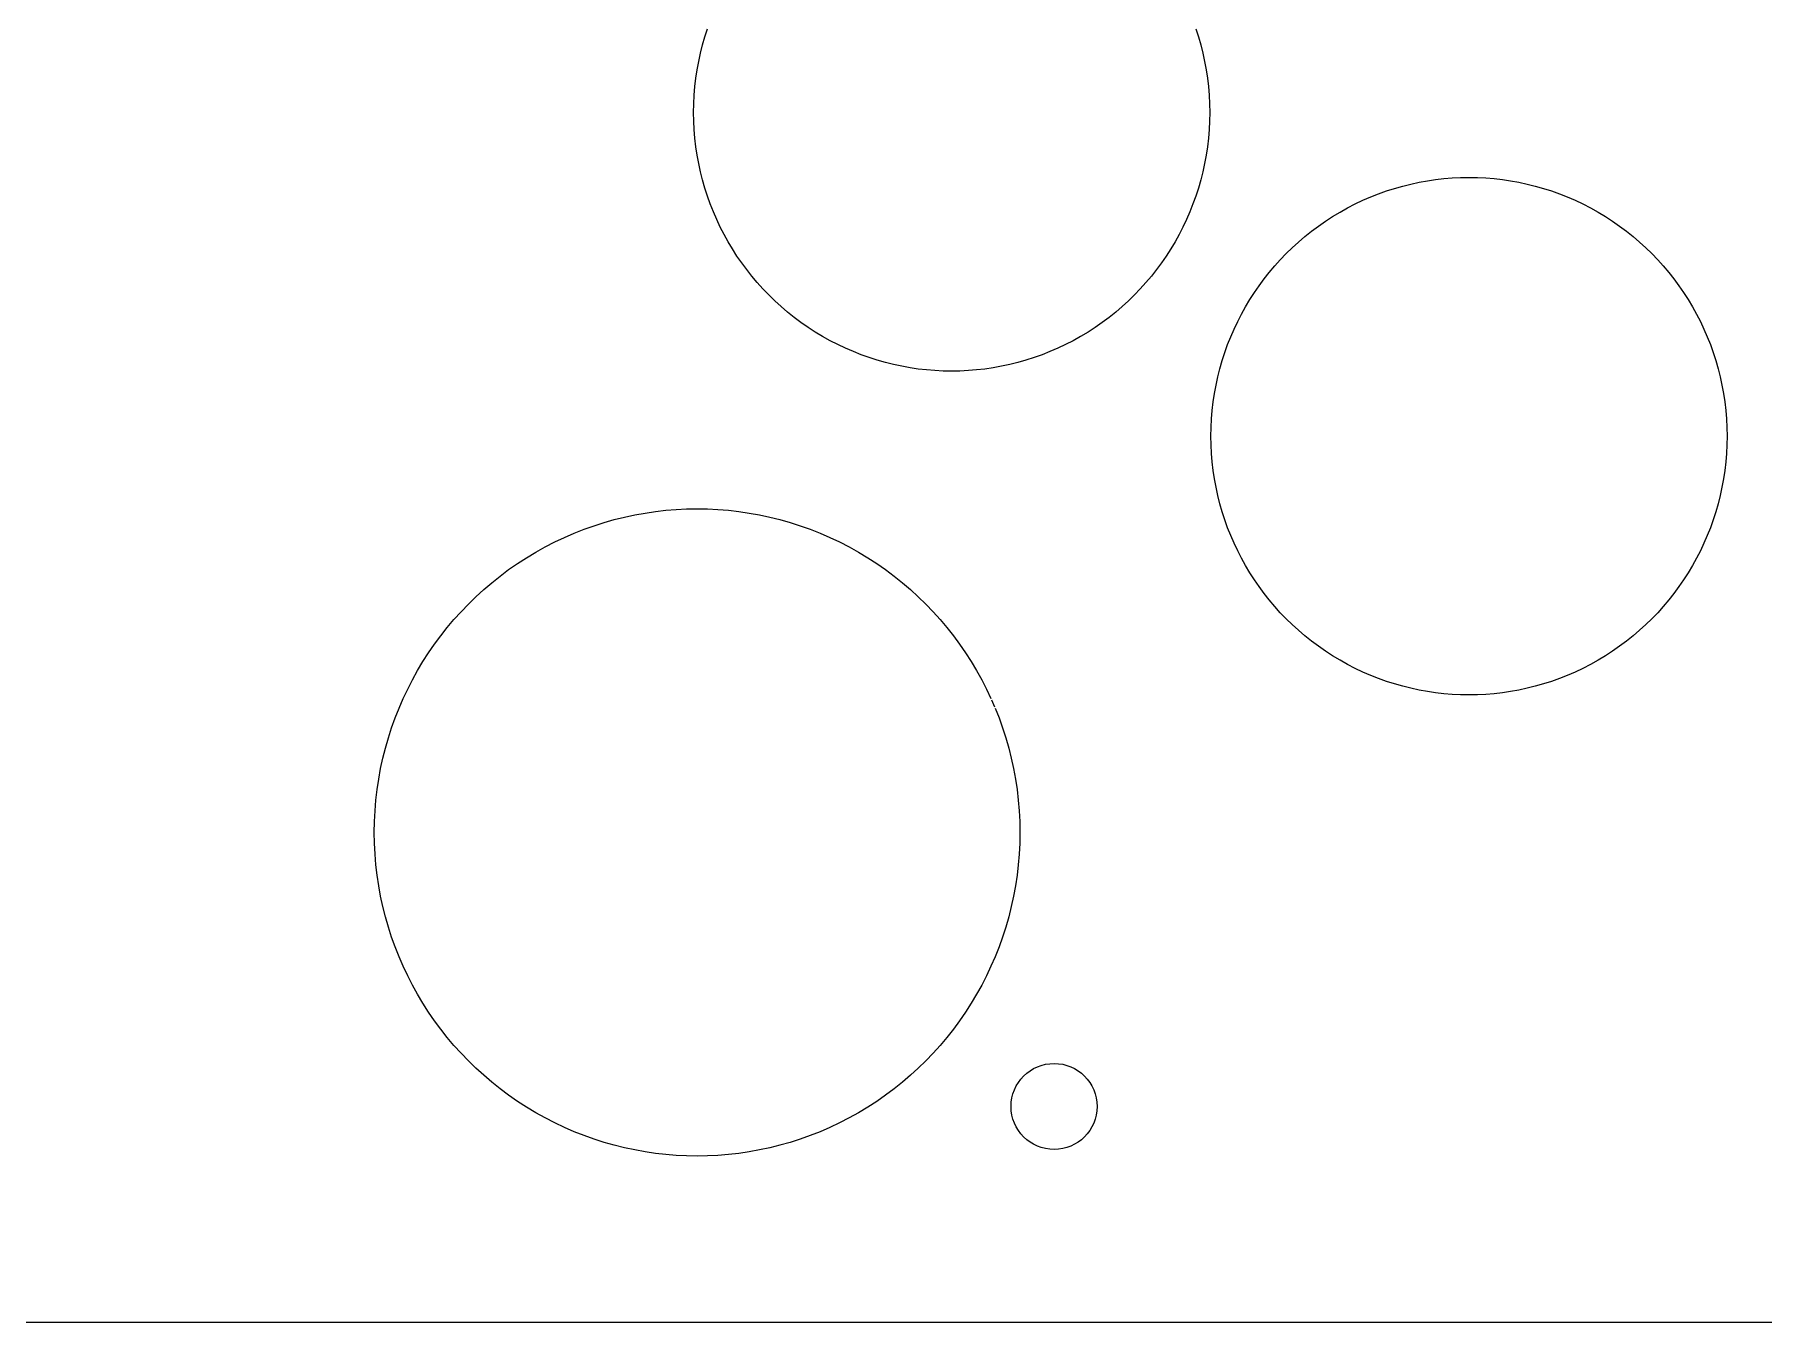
# Model space of a CAD drawing. Header units: millimetres. Extents: x -20 to 230, y 86 to 211.
# Drawn here: x 64.9 to 145.3, y 86 to 145.8 of the extents above; entities that cross this region are included whole.
import ezdxf

# ---------------------------------------------------------------- set-up
doc = ezdxf.new("R2010")
doc.units = ezdxf.units.MM
doc.header["$MEASUREMENT"] = 0
doc.layers.get('0').update_dxf_attribs({"lineweight": 0})

msp = doc.modelspace()

# ---------------------------------------------------------------- linework, layer by layer
at = {"color": 6, "lineweight": 9, "true_color": 0xff00ff}
for p, q in [((95.962, 145.367), (96.071, 145.744)), ((96.071, 145.744), (96.191, 146.116)), ((118.893, 146.116), (119.014, 145.744)), ((119.014, 145.744), (119.122, 145.367)), ((95.783, 144.602), (95.866, 144.986)), ((95.866, 144.986), (95.962, 145.367)), ((119.122, 145.367), (119.218, 144.986)), ((119.218, 144.986), (119.301, 144.602)), ((95.653, 143.822), (95.711, 144.214)), ((95.711, 144.214), (95.783, 144.602)), ((119.301, 144.602), (119.373, 144.214)), ((119.373, 144.214), (119.431, 143.822)), ((95.574, 143.031), (95.607, 143.428)), ((95.607, 143.428), (95.653, 143.822)), ((119.431, 143.822), (119.477, 143.428)), ((119.477, 143.428), (119.51, 143.031)), ((95.547, 142.229), (95.554, 142.631)), ((95.554, 142.631), (95.574, 143.031)), ((119.51, 143.031), (119.53, 142.631)), ((119.53, 142.631), (119.537, 142.229)), ((95.554, 141.827), (95.547, 142.229)), ((95.574, 141.428), (95.554, 141.827)), ((119.53, 141.827), (119.51, 141.428)), ((119.537, 142.229), (119.53, 141.827)), ((95.607, 141.03), (95.574, 141.428)), ((95.653, 140.636), (95.607, 141.03)), ((119.477, 141.03), (119.431, 140.636)), ((119.51, 141.428), (119.477, 141.03)), ((95.711, 140.245), (95.653, 140.636)), ((95.783, 139.856), (95.711, 140.245)), ((95.866, 139.472), (95.783, 139.856)), ((119.301, 139.856), (119.218, 139.472)), ((119.373, 140.245), (119.301, 139.856)), ((119.431, 140.636), (119.373, 140.245)), ((95.962, 139.091), (95.866, 139.472)), ((96.071, 138.714), (95.962, 139.091)), ((119.122, 139.091), (119.014, 138.714)), ((119.218, 139.472), (119.122, 139.091)), ((129.273, 138.98), (129.657, 139.049)), ((129.657, 139.049), (130.042, 139.106)), ((130.042, 139.106), (130.428, 139.15)), ((130.428, 139.15), (130.816, 139.181)), ((130.816, 139.181), (131.204, 139.2)), ((131.204, 139.2), (131.592, 139.206)), ((131.592, 139.206), (131.98, 139.2)), ((131.98, 139.2), (132.368, 139.181)), ((132.368, 139.181), (132.755, 139.15)), ((132.755, 139.15), (133.142, 139.106)), ((133.142, 139.106), (133.527, 139.049)), ((133.527, 139.049), (133.91, 138.98)), ((96.191, 138.342), (96.071, 138.714)), ((96.323, 137.974), (96.191, 138.342)), ((118.893, 138.342), (118.761, 137.974)), ((119.014, 138.714), (118.893, 138.342)), ((126.66, 138.143), (127.023, 138.3)), ((127.023, 138.3), (127.391, 138.445)), ((127.391, 138.445), (127.762, 138.577)), ((127.762, 138.577), (128.136, 138.697)), ((128.136, 138.697), (128.512, 138.804)), ((128.512, 138.804), (128.892, 138.898)), ((128.892, 138.898), (129.273, 138.98)), ((133.91, 138.98), (134.292, 138.898)), ((134.292, 138.898), (134.671, 138.804)), ((134.671, 138.804), (135.048, 138.697)), ((135.048, 138.697), (135.422, 138.577)), ((135.422, 138.577), (135.793, 138.445)), ((135.793, 138.445), (136.161, 138.3)), ((136.161, 138.3), (136.524, 138.143)), ((96.466, 137.611), (96.323, 137.974)), ((96.622, 137.254), (96.466, 137.611)), ((118.618, 137.611), (118.462, 137.254)), ((118.761, 137.974), (118.618, 137.611)), ((125.251, 137.388), (125.595, 137.595)), ((125.595, 137.595), (125.945, 137.79)), ((125.945, 137.79), (126.3, 137.973)), ((126.3, 137.973), (126.66, 138.143)), ((136.524, 138.143), (136.884, 137.973)), ((136.884, 137.973), (137.239, 137.79)), ((137.239, 137.79), (137.589, 137.595)), ((137.589, 137.595), (137.933, 137.388)), ((96.788, 136.902), (96.622, 137.254)), ((96.966, 136.556), (96.788, 136.902)), ((118.296, 136.902), (118.118, 136.556)), ((118.462, 137.254), (118.296, 136.902)), ((123.963, 136.46), (124.271, 136.707)), ((124.271, 136.707), (124.589, 136.944)), ((124.589, 136.944), (124.916, 137.171)), ((124.916, 137.171), (125.251, 137.388)), ((137.933, 137.388), (138.268, 137.171)), ((138.268, 137.171), (138.595, 136.944)), ((138.595, 136.944), (138.913, 136.707)), ((138.913, 136.707), (139.221, 136.46)), ((97.154, 136.215), (96.966, 136.556)), ((97.354, 135.882), (97.154, 136.215)), ((97.564, 135.554), (97.354, 135.882)), ((117.73, 135.882), (117.52, 135.554)), ((117.93, 136.215), (117.73, 135.882)), ((118.118, 136.556), (117.93, 136.215)), ((123.092, 135.666), (123.373, 135.939)), ((123.373, 135.939), (123.663, 136.204)), ((123.663, 136.204), (123.963, 136.46)), ((139.221, 136.46), (139.521, 136.204)), ((139.521, 136.204), (139.811, 135.939)), ((139.811, 135.939), (140.092, 135.666)), ((97.785, 135.233), (97.564, 135.554)), ((98.016, 134.92), (97.785, 135.233)), ((117.299, 135.233), (117.068, 134.92)), ((117.52, 135.554), (117.299, 135.233)), ((122.307, 134.794), (122.559, 135.093)), ((122.559, 135.093), (122.821, 135.383)), ((122.821, 135.383), (123.092, 135.666)), ((140.092, 135.666), (140.363, 135.383)), ((140.363, 135.383), (140.625, 135.093)), ((140.625, 135.093), (140.876, 134.794)), ((98.258, 134.614), (98.016, 134.92)), ((98.509, 134.316), (98.258, 134.614)), ((98.771, 134.025), (98.509, 134.316)), ((116.575, 134.316), (116.313, 134.025)), ((116.826, 134.614), (116.575, 134.316)), ((117.068, 134.92), (116.826, 134.614)), ((121.835, 134.175), (122.066, 134.488)), ((122.066, 134.488), (122.307, 134.794)), ((140.876, 134.794), (141.118, 134.488)), ((141.118, 134.488), (141.349, 134.175)), ((99.042, 133.743), (98.771, 134.025)), ((99.323, 133.469), (99.042, 133.743)), ((99.613, 133.204), (99.323, 133.469)), ((115.761, 133.469), (115.471, 133.204)), ((116.042, 133.743), (115.761, 133.469)), ((116.313, 134.025), (116.042, 133.743)), ((121.204, 133.193), (121.404, 133.527)), ((121.404, 133.527), (121.614, 133.854)), ((121.614, 133.854), (121.835, 134.175)), ((141.349, 134.175), (141.57, 133.854)), ((141.57, 133.854), (141.78, 133.527)), ((141.78, 133.527), (141.98, 133.193)), ((99.913, 132.948), (99.613, 133.204)), ((100.222, 132.701), (99.913, 132.948)), ((100.539, 132.464), (100.222, 132.701)), ((114.863, 132.701), (114.545, 132.464)), ((115.171, 132.948), (114.863, 132.701)), ((115.471, 133.204), (115.171, 132.948)), ((120.838, 132.506), (121.016, 132.853)), ((121.016, 132.853), (121.204, 133.193)), ((141.98, 133.193), (142.168, 132.853)), ((142.168, 132.853), (142.346, 132.506)), ((100.866, 132.237), (100.539, 132.464)), ((101.201, 132.02), (100.866, 132.237)), ((101.545, 131.813), (101.201, 132.02)), ((101.895, 131.618), (101.545, 131.813)), ((113.539, 131.813), (113.189, 131.618)), ((113.883, 132.02), (113.539, 131.813)), ((114.218, 132.237), (113.883, 132.02)), ((114.545, 132.464), (114.218, 132.237)), ((120.516, 131.797), (120.671, 132.154)), ((120.671, 132.154), (120.838, 132.506)), ((142.346, 132.506), (142.512, 132.154)), ((142.512, 132.154), (142.668, 131.797)), ((102.25, 131.435), (101.895, 131.618)), ((102.61, 131.266), (102.25, 131.435)), ((102.973, 131.108), (102.61, 131.266)), ((103.341, 130.963), (102.973, 131.108)), ((112.111, 131.108), (111.743, 130.963)), ((112.474, 131.266), (112.111, 131.108)), ((112.834, 131.435), (112.474, 131.266)), ((113.189, 131.618), (112.834, 131.435)), ((120.121, 130.694), (120.241, 131.066)), ((120.241, 131.066), (120.373, 131.434)), ((120.373, 131.434), (120.516, 131.797)), ((142.668, 131.797), (142.811, 131.434)), ((142.811, 131.434), (142.943, 131.066)), ((142.943, 131.066), (143.063, 130.694)), ((103.712, 130.831), (103.341, 130.963)), ((104.086, 130.712), (103.712, 130.831)), ((104.463, 130.605), (104.086, 130.712)), ((104.842, 130.51), (104.463, 130.605)), ((105.224, 130.428), (104.842, 130.51)), ((105.607, 130.359), (105.224, 130.428)), ((105.992, 130.302), (105.607, 130.359)), ((106.378, 130.258), (105.992, 130.302)), ((106.766, 130.227), (106.378, 130.258)), ((107.154, 130.208), (106.766, 130.227)), ((107.542, 130.202), (107.154, 130.208)), ((107.93, 130.208), (107.542, 130.202)), ((108.318, 130.227), (107.93, 130.208)), ((108.705, 130.258), (108.318, 130.227)), ((109.092, 130.302), (108.705, 130.258)), ((109.477, 130.359), (109.092, 130.302)), ((109.86, 130.428), (109.477, 130.359)), ((110.242, 130.51), (109.86, 130.428)), ((110.621, 130.605), (110.242, 130.51)), ((110.998, 130.712), (110.621, 130.605)), ((111.372, 130.831), (110.998, 130.712)), ((111.743, 130.963), (111.372, 130.831)), ((119.916, 129.937), (120.012, 130.317)), ((120.012, 130.317), (120.121, 130.694)), ((143.063, 130.694), (143.172, 130.317)), ((143.172, 130.317), (143.268, 129.937)), ((119.761, 129.164), (119.833, 129.552)), ((119.833, 129.552), (119.916, 129.937)), ((143.268, 129.937), (143.351, 129.552)), ((143.351, 129.552), (143.422, 129.164)), ((119.657, 128.378), (119.703, 128.772)), ((119.703, 128.772), (119.761, 129.164)), ((143.422, 129.164), (143.481, 128.772)), ((143.481, 128.772), (143.527, 128.378)), ((119.604, 127.581), (119.624, 127.981)), ((119.624, 127.981), (119.657, 128.378)), ((143.527, 128.378), (143.56, 127.981)), ((143.56, 127.981), (143.58, 127.581)), ((119.597, 127.179), (119.604, 127.581)), ((119.604, 126.777), (119.597, 127.179)), ((143.58, 127.581), (143.587, 127.179)), ((143.587, 127.179), (143.58, 126.777)), ((119.624, 126.378), (119.604, 126.777)), ((119.657, 125.981), (119.624, 126.378)), ((143.56, 126.378), (143.527, 125.981)), ((143.58, 126.777), (143.56, 126.378)), ((119.703, 125.586), (119.657, 125.981)), ((119.761, 125.195), (119.703, 125.586)), ((143.481, 125.586), (143.422, 125.195)), ((143.527, 125.981), (143.481, 125.586)), ((119.833, 124.807), (119.761, 125.195)), ((119.916, 124.422), (119.833, 124.807)), ((143.351, 124.807), (143.268, 124.422)), ((143.422, 125.195), (143.351, 124.807)), ((94.254, 123.733), (94.738, 123.773)), ((94.738, 123.773), (95.223, 123.796)), ((95.223, 123.796), (95.709, 123.804)), ((95.709, 123.804), (96.195, 123.796)), ((96.195, 123.796), (96.68, 123.773)), ((96.68, 123.773), (97.164, 123.733)), ((120.012, 124.041), (119.916, 124.422)), ((120.121, 123.664), (120.012, 124.041)), ((143.172, 124.041), (143.063, 123.664)), ((143.268, 124.422), (143.172, 124.041)), ((90.453, 122.851), (90.917, 123.017)), ((90.917, 123.017), (91.385, 123.166)), ((91.385, 123.166), (91.857, 123.3)), ((91.857, 123.3), (92.331, 123.418)), ((92.331, 123.418), (92.809, 123.521)), ((92.809, 123.521), (93.288, 123.607)), ((93.288, 123.607), (93.77, 123.678)), ((93.77, 123.678), (94.254, 123.733)), ((97.164, 123.733), (97.648, 123.678)), ((97.648, 123.678), (98.13, 123.607)), ((98.13, 123.607), (98.609, 123.521)), ((98.609, 123.521), (99.087, 123.418)), ((99.087, 123.418), (99.561, 123.3)), ((99.561, 123.3), (100.033, 123.166)), ((100.033, 123.166), (100.501, 123.017)), ((100.501, 123.017), (100.964, 122.851)), ((120.241, 123.292), (120.121, 123.664)), ((120.373, 122.924), (120.241, 123.292)), ((142.943, 123.292), (142.811, 122.924)), ((143.063, 123.664), (142.943, 123.292)), ((88.645, 122.032), (89.089, 122.261)), ((89.089, 122.261), (89.539, 122.473)), ((89.539, 122.473), (89.994, 122.67)), ((89.994, 122.67), (90.453, 122.851)), ((100.964, 122.851), (101.424, 122.67)), ((101.424, 122.67), (101.879, 122.473)), ((101.879, 122.473), (102.329, 122.261)), ((102.329, 122.261), (102.773, 122.032)), ((120.516, 122.562), (120.373, 122.924)), ((120.671, 122.204), (120.516, 122.562)), ((120.838, 121.852), (120.671, 122.204)), ((142.512, 122.204), (142.346, 121.852)), ((142.668, 122.562), (142.512, 122.204)), ((142.811, 122.924), (142.668, 122.562)), ((87.357, 121.258), (87.777, 121.53)), ((87.777, 121.53), (88.206, 121.788)), ((88.206, 121.788), (88.645, 122.032)), ((102.773, 122.032), (103.211, 121.788)), ((103.211, 121.788), (103.641, 121.53)), ((103.641, 121.53), (104.061, 121.258)), ((121.016, 121.506), (120.838, 121.852)), ((121.204, 121.166), (121.016, 121.506)), ((142.168, 121.506), (141.98, 121.166)), ((142.346, 121.852), (142.168, 121.506)), ((86.165, 120.369), (86.551, 120.677)), ((86.551, 120.677), (86.949, 120.974)), ((86.949, 120.974), (87.357, 121.258)), ((104.061, 121.258), (104.469, 120.974)), ((104.469, 120.974), (104.867, 120.677)), ((104.867, 120.677), (105.253, 120.369)), ((121.404, 120.832), (121.204, 121.166)), ((121.614, 120.504), (121.404, 120.832)), ((141.78, 120.832), (141.57, 120.504)), ((141.98, 121.166), (141.78, 120.832)), ((85.427, 119.717), (85.79, 120.049)), ((85.79, 120.049), (86.165, 120.369)), ((105.253, 120.369), (105.628, 120.049)), ((105.628, 120.049), (105.991, 119.717)), ((121.835, 120.184), (121.614, 120.504)), ((122.066, 119.87), (121.835, 120.184)), ((122.307, 119.564), (122.066, 119.87)), ((141.118, 119.87), (140.876, 119.564)), ((141.349, 120.184), (141.118, 119.87)), ((141.57, 120.504), (141.349, 120.184)), ((84.409, 118.658), (84.737, 119.021)), ((84.737, 119.021), (85.076, 119.375)), ((85.076, 119.375), (85.427, 119.717)), ((105.991, 119.717), (106.342, 119.375)), ((106.342, 119.375), (106.681, 119.021)), ((106.681, 119.021), (107.009, 118.658)), ((122.559, 119.266), (122.307, 119.564)), ((122.821, 118.975), (122.559, 119.266)), ((123.092, 118.693), (122.821, 118.975)), ((140.363, 118.975), (140.092, 118.693)), ((140.625, 119.266), (140.363, 118.975)), ((140.876, 119.564), (140.625, 119.266)), ((83.793, 117.902), (84.095, 118.285)), ((84.095, 118.285), (84.409, 118.658)), ((107.009, 118.658), (107.323, 118.285)), ((107.323, 118.285), (107.625, 117.902)), ((123.373, 118.419), (123.092, 118.693)), ((123.663, 118.154), (123.373, 118.419)), ((123.963, 117.898), (123.663, 118.154)), ((139.521, 118.154), (139.221, 117.898)), ((139.811, 118.419), (139.521, 118.154)), ((140.092, 118.693), (139.811, 118.419)), ((83.227, 117.109), (83.503, 117.51)), ((83.503, 117.51), (83.793, 117.902)), ((107.625, 117.902), (107.915, 117.51)), ((107.915, 117.51), (108.191, 117.109)), ((124.271, 117.652), (123.963, 117.898)), ((124.589, 117.414), (124.271, 117.652)), ((124.916, 117.187), (124.589, 117.414)), ((138.595, 117.414), (138.268, 117.187)), ((138.913, 117.652), (138.595, 117.414)), ((139.221, 117.898), (138.913, 117.652)), ((82.714, 116.281), (82.964, 116.699)), ((82.964, 116.699), (83.227, 117.109)), ((108.191, 117.109), (108.454, 116.699)), ((108.454, 116.699), (108.704, 116.281)), ((125.251, 116.97), (124.916, 117.187)), ((125.595, 116.763), (125.251, 116.97)), ((125.945, 116.568), (125.595, 116.763)), ((126.3, 116.386), (125.945, 116.568)), ((137.239, 116.568), (136.884, 116.386)), ((137.589, 116.763), (137.239, 116.568)), ((137.933, 116.97), (137.589, 116.763)), ((138.268, 117.187), (137.933, 116.97)), ((82.256, 115.423), (82.479, 115.856)), ((82.479, 115.856), (82.714, 116.281)), ((108.704, 116.281), (108.94, 115.856)), ((108.94, 115.856), (109.162, 115.423)), ((126.66, 116.216), (126.3, 116.386)), ((127.023, 116.058), (126.66, 116.216)), ((127.391, 115.914), (127.023, 116.058)), ((127.762, 115.781), (127.391, 115.914)), ((128.136, 115.662), (127.762, 115.781)), ((135.422, 115.781), (135.048, 115.662)), ((135.793, 115.914), (135.422, 115.781)), ((136.161, 116.058), (135.793, 115.914)), ((136.524, 116.216), (136.161, 116.058)), ((136.884, 116.386), (136.524, 116.216)), ((81.854, 114.535), (82.048, 114.982)), ((82.048, 114.982), (82.256, 115.423)), ((109.162, 115.423), (109.37, 114.982)), ((109.394, 114.926), (109.54, 114.591)), ((128.512, 115.555), (128.136, 115.662)), ((128.892, 115.46), (128.512, 115.555)), ((129.273, 115.379), (128.892, 115.46)), ((129.657, 115.309), (129.273, 115.379)), ((130.042, 115.253), (129.657, 115.309)), ((130.428, 115.209), (130.042, 115.253)), ((130.816, 115.177), (130.428, 115.209)), ((131.204, 115.158), (130.816, 115.177)), ((131.592, 115.152), (131.204, 115.158)), ((131.98, 115.158), (131.592, 115.152)), ((132.368, 115.177), (131.98, 115.158)), ((132.755, 115.209), (132.368, 115.177)), ((133.142, 115.253), (132.755, 115.209)), ((133.527, 115.309), (133.142, 115.253)), ((133.91, 115.379), (133.527, 115.309)), ((134.292, 115.46), (133.91, 115.379)), ((134.671, 115.555), (134.292, 115.46)), ((135.048, 115.662), (134.671, 115.555)), ((81.674, 114.081), (81.854, 114.535)), ((109.564, 114.535), (109.744, 114.081)), ((81.359, 113.156), (81.509, 113.621)), ((81.509, 113.621), (81.674, 114.081)), ((109.744, 114.081), (109.909, 113.621)), ((109.909, 113.621), (110.059, 113.156)), ((81.103, 112.208), (81.223, 112.684)), ((81.223, 112.684), (81.359, 113.156)), ((110.059, 113.156), (110.194, 112.684)), ((110.194, 112.684), (110.314, 112.208)), ((80.91, 111.241), (80.999, 111.727)), ((80.999, 111.727), (81.103, 112.208)), ((110.314, 112.208), (110.419, 111.727)), ((110.419, 111.727), (110.508, 111.241)), ((80.836, 110.751), (80.91, 111.241)), ((110.508, 111.241), (110.582, 110.751)), ((80.737, 109.761), (80.779, 110.258)), ((80.779, 110.258), (80.836, 110.751)), ((110.582, 110.751), (110.639, 110.258)), ((110.639, 110.258), (110.68, 109.761)), ((80.712, 109.261), (80.737, 109.761)), ((110.68, 109.761), (110.705, 109.261)), ((80.704, 108.759), (80.712, 109.261)), ((80.712, 108.256), (80.704, 108.759)), ((110.705, 109.261), (110.714, 108.759)), ((110.714, 108.759), (110.705, 108.256)), ((80.737, 107.756), (80.712, 108.256)), ((80.779, 107.259), (80.737, 107.756)), ((110.68, 107.756), (110.639, 107.259)), ((110.705, 108.256), (110.68, 107.756)), ((80.836, 106.766), (80.779, 107.259)), ((110.639, 107.259), (110.582, 106.766)), ((80.91, 106.276), (80.836, 106.766)), ((80.999, 105.791), (80.91, 106.276)), ((110.508, 106.276), (110.419, 105.791)), ((110.582, 106.766), (110.508, 106.276)), ((81.103, 105.31), (80.999, 105.791)), ((81.223, 104.833), (81.103, 105.31)), ((110.314, 105.31), (110.194, 104.833)), ((110.419, 105.791), (110.314, 105.31)), ((81.359, 104.362), (81.223, 104.833)), ((110.194, 104.833), (110.059, 104.362)), ((81.509, 103.896), (81.359, 104.362)), ((81.674, 103.436), (81.509, 103.896)), ((109.909, 103.896), (109.744, 103.436)), ((110.059, 104.362), (109.909, 103.896)), ((81.854, 102.982), (81.674, 103.436)), ((82.048, 102.535), (81.854, 102.982)), ((109.564, 102.982), (109.37, 102.535)), ((109.744, 103.436), (109.564, 102.982)), ((82.256, 102.095), (82.048, 102.535)), ((82.479, 101.662), (82.256, 102.095)), ((109.162, 102.095), (108.94, 101.662)), ((109.37, 102.535), (109.162, 102.095)), ((82.714, 101.236), (82.479, 101.662)), ((108.94, 101.662), (108.704, 101.236)), ((82.964, 100.818), (82.714, 101.236)), ((83.227, 100.409), (82.964, 100.818)), ((108.454, 100.818), (108.191, 100.409)), ((108.704, 101.236), (108.454, 100.818)), ((83.503, 100.007), (83.227, 100.409)), ((83.793, 99.615), (83.503, 100.007)), ((107.915, 100.007), (107.625, 99.615)), ((108.191, 100.409), (107.915, 100.007)), ((84.095, 99.233), (83.793, 99.615)), ((84.409, 98.859), (84.095, 99.233)), ((84.737, 98.496), (84.409, 98.859)), ((107.009, 98.859), (106.681, 98.496)), ((107.323, 99.233), (107.009, 98.859)), ((107.625, 99.615), (107.323, 99.233)), ((85.076, 98.143), (84.737, 98.496)), ((85.427, 97.8), (85.076, 98.143)), ((106.342, 98.143), (105.991, 97.8)), ((106.681, 98.496), (106.342, 98.143)), ((85.79, 97.469), (85.427, 97.8)), ((86.165, 97.148), (85.79, 97.469)), ((105.628, 97.469), (105.253, 97.148)), ((105.991, 97.8), (105.628, 97.469)), ((86.551, 96.84), (86.165, 97.148)), ((86.949, 96.543), (86.551, 96.84)), ((87.357, 96.259), (86.949, 96.543)), ((104.469, 96.543), (104.061, 96.259)), ((104.867, 96.84), (104.469, 96.543)), ((105.253, 97.148), (104.867, 96.84)), ((87.777, 95.987), (87.357, 96.259)), ((88.206, 95.729), (87.777, 95.987)), ((88.645, 95.485), (88.206, 95.729)), ((103.211, 95.729), (102.773, 95.485)), ((103.641, 95.987), (103.211, 95.729)), ((104.061, 96.259), (103.641, 95.987)), ((89.089, 95.256), (88.645, 95.485)), ((89.539, 95.044), (89.089, 95.256)), ((89.994, 94.847), (89.539, 95.044)), ((90.453, 94.666), (89.994, 94.847)), ((101.424, 94.847), (100.964, 94.666)), ((101.879, 95.044), (101.424, 94.847)), ((102.329, 95.256), (101.879, 95.044)), ((102.773, 95.485), (102.329, 95.256)), ((90.917, 94.5), (90.453, 94.666)), ((91.385, 94.351), (90.917, 94.5)), ((91.857, 94.217), (91.385, 94.351)), ((92.331, 94.099), (91.857, 94.217)), ((92.809, 93.997), (92.331, 94.099)), ((99.087, 94.099), (98.609, 93.997)), ((99.561, 94.217), (99.087, 94.099)), ((100.033, 94.351), (99.561, 94.217)), ((100.501, 94.5), (100.033, 94.351)), ((100.964, 94.666), (100.501, 94.5)), ((93.288, 93.91), (92.809, 93.997)), ((93.77, 93.839), (93.288, 93.91)), ((94.254, 93.784), (93.77, 93.839)), ((94.738, 93.745), (94.254, 93.784)), ((95.223, 93.721), (94.738, 93.745)), ((95.709, 93.713), (95.223, 93.721)), ((96.195, 93.721), (95.709, 93.713)), ((96.68, 93.745), (96.195, 93.721)), ((97.164, 93.784), (96.68, 93.745)), ((97.648, 93.839), (97.164, 93.784)), ((98.13, 93.91), (97.648, 93.839)), ((98.609, 93.997), (98.13, 93.91))]:
    msp.add_line(p, q, dxfattribs=at)
msp.add_lwpolyline([(230.302, 200.982), (230.302, 95.982), (220.302, 85.982), (-9.698, 85.982), (-19.698, 95.982), (-19.698, 200.982)], dxfattribs=at)
msp.add_circle((112.304, 96.02), 2, dxfattribs=at)

doc.saveas('drawing.dxf')
